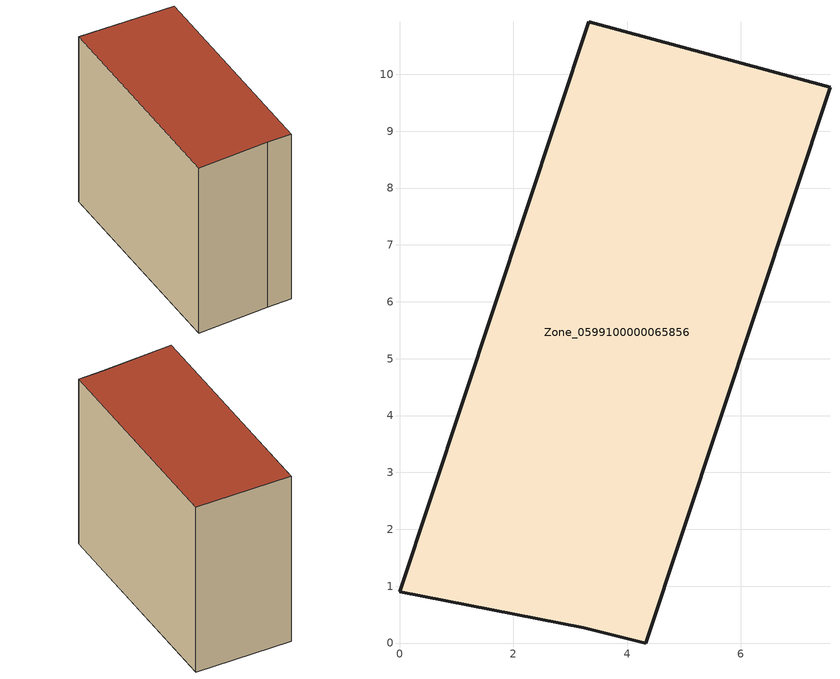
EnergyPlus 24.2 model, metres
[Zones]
Zone_0599100000065856
 floor ground (C_G): 3.33,10.92 7.57,9.77 4.33,0 3.24,0.27 0,0.9 z2.53
 wall outside (C_F): 7.57,9.77 3.33,10.92 0,0.9 3.24,0.27 4.33,0 7.57,9.77 z2.53:10.44
 roof outside (C_R): 4.33,0 7.57,9.77 3.33,10.92 0,0.9 3.24,0.27 z10.44
[BUILDING]
Pand.0599100000065856: North Axis=0; Terrain=City; Loads Convergence Tolerance Value=0.04; Temperature Convergence Tolerance Value=0.4; Solar Distribution=FullExterior; Maximum Number of Warmup Days=25; Minimum Number of Warmup Days=1
[Site:Location]
Rotterdam.The.Hague.AP_ZH_NLD Design_Conditions: Latitude=51.96; Longitude=4.45; Time Zone=1; Elevation=-4.5
[SITE:GROUNDTEMPERATURE:BUILDINGSURFACE]
18, 18, 18, 18, 18, 18, 18, 18, 18, 18, 18, 18
[MATERIAL] Thermal Absorptance=0.9; Solar Absorptance=0.7; Visible Absorptance=0.7
Name | Roughness | Thickness | Conductivity | Density | Specific Heat
G.TI.1946 | MediumSmooth | 0.15 | 1 | 540 | 1210
F.TI.1946 | Rough | 0.3 | 0.857143 | 1920 | 840
R.TI.1946 | MediumRough | 0.2 | 0.1 | 1500 | 1000
[CONSTRUCTION]
C_G: G.TI.1946
C_F: F.TI.1946
C_R: R.TI.1946
[ZONE]
Zone_0599100000065856: Type=1; Multiplier=1; Ceiling Height=Autocalculate; Volume=Autocalculate; Floor Area=autocalculate; Part of Total Floor Area=Yes
[ZONEINFILTRATION:DESIGNFLOWRATE]
Infil_Zone_0599100000065856: Zone or ZoneList or Space or SpaceList=Zone_0599100000065856; Schedule=AlwaysOn; Design Flow Rate Calculation Method=Flow/Area; Flow Rate per Floor Area=0.003; Constant Term Coefficient=1; Temperature Term Coefficient=0; Velocity Term Coefficient=0; Velocity Squared Term Coefficient=0
[HVACTEMPLATE:ZONE:IDEALLOADSAIRSYSTEM]
Zone_0599100000065856: Maximum Heating Supply Air Temperature=50; Minimum Cooling Supply Air Temperature=13; Maximum Heating Supply Air Humidity Ratio=0.0156; Minimum Cooling Supply Air Humidity Ratio=0.0077; Heating Limit=NoLimit; Cooling Limit=NoLimit; Dehumidification Control Type=ConstantSensibleHeatRatio; Cooling Sensible Heat Ratio=0.7; Dehumidification Setpoint=60; Humidification Control Type=None; Humidification Setpoint=30; Outdoor Air Method=None; Outdoor Air Flow Rate per Person=0.00944; Outdoor Air Flow Rate per Zone Floor Area=0; Outdoor Air Flow Rate per Zone=0; Demand Controlled Ventilation Type=None; Outdoor Air Economizer Type=NoEconomizer; Heat Recovery Type=None; Sensible Heat Recovery Effectiveness=0.7; Latent Heat Recovery Effectiveness=0.65
[ZONECONTROL:THERMOSTAT]
ThermostatControl_Zone_0599100000065856: Zone or ZoneList=Zone_0599100000065856; Control Type Schedule=DualSetpointControlType; Control 1=Thermostat_Zone_0599100000065856; Temperature Difference Between Cutout And Setpoint=0
[THERMOSTATSETPOINT:DUALSETPOINT]
Thermostat_Zone_0599100000065856: Heating Setpoint Temperature Schedule=HeatingSetpoint_Zone_0599100000065856; Cooling Setpoint Temperature Schedule=CoolingSetpoint_Zone_0599100000065856
[SCHEDULE:COMPACT]
HeatingSetpoint_Zone_0599100000065856: Through: 12/31, For: AllDays, Until: 24:00, 21
CoolingSetpoint_Zone_0599100000065856: Through: 12/31, For: AllDays, Until: 24:00, 24
DualSetpointControlType: Through: 12/31, For: AllDays, Until: 24:00, 4
AlwaysOn: Through: 12/31, For: AllDays, Until: 24:00, 1
